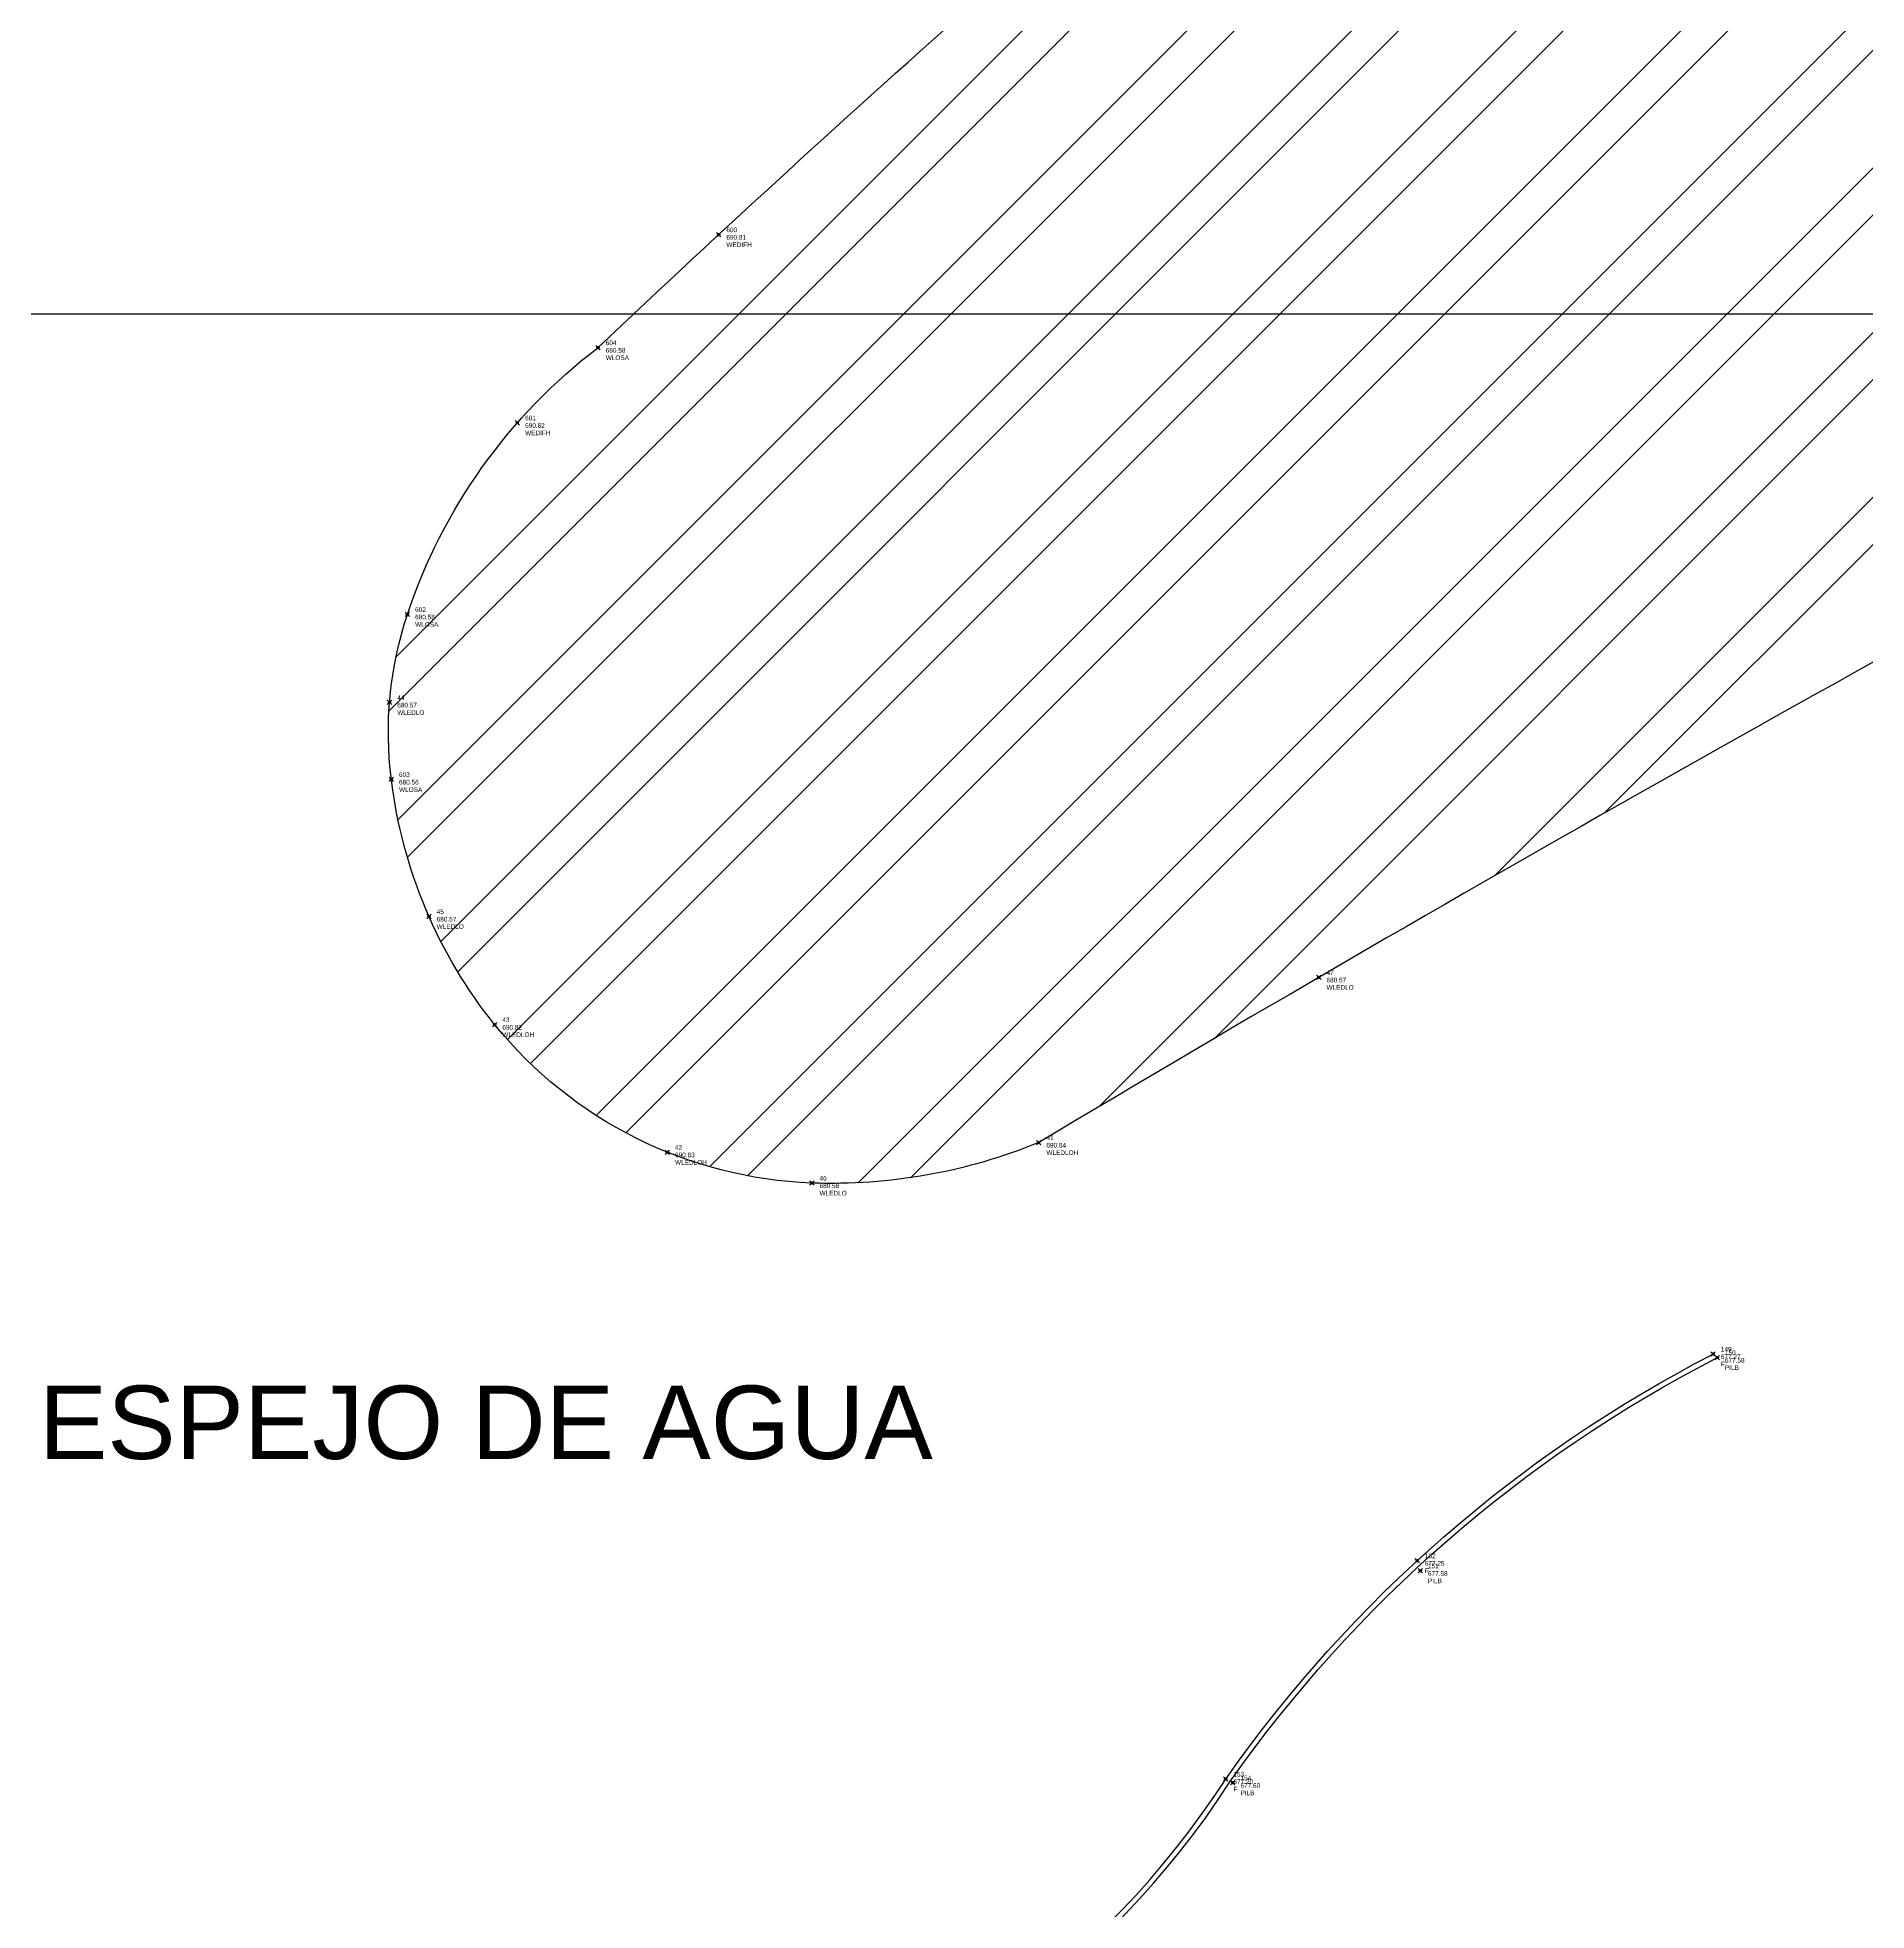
# Model space of a CAD drawing. Extents: x 350769 to 354978, y 6304672 to 6307963.
# Drawn here: x 352615.6 to 352640.53, y 6305478.23 to 6305503.77 of the extents above; entities that cross this region are included whole.
import ezdxf

# ---------------------------------------------------------------- set-up
doc = ezdxf.new("R2010")
doc.units = 0
doc.header["$PDMODE"] = 35
doc.header["$PDSIZE"] = 0.03
for name, pattern in [('4.0 - LO RECABARREN - DESNIVEL NUEVO$0$HIDDEN', [0.375, 0.25, -0.125]), ('CONTINUOS', [0]), ('DASHED', [19.05, 12.7, -6.35])]:
    doc.linetypes.add(name, pattern=pattern)
doc.layers.get('0').update_dxf_attribs({"linetype": 'CONTINUOUS'})
doc.layers.add('0_ASD_TOPOGRAFIA_ELEMENTOS', color=9, linetype='CONTINUOS', lineweight=5, true_color=0xbdbdbd)
for name, color, linetype in [('1-coordenadas', 8, 'CONTINUOUS'), ('1-LINEA DE EDIFICACION', 2, 'CONTINUOUS'), ('1-PILETA', 131, 'CONTINUOUS'), ('1-TEXTOS', 7, 'CONTINUOUS'), ('2-ACHURADO JARDINERA', 252, 'CONTINUOUS'), ('2-ACHURADO VEREDA', 252, 'CONTINUOUS'), ('V-NODE - 2013', 4, 'CONTINUOUS'), ('V-NODE-TEXT 2013', 2, 'CONTINUOUS')]:
    doc.layers.add(name, color=color, linetype=linetype)
doc.styles.add('A', font='arial.ttf', dxfattribs={"height": 2})

# ---------------------------------------------------------------- blocks, each defined once
blk = doc.blocks.new('COORDENADAS')
at = {"layer": '1-coordenadas'}
blk.add_line((20, -700.625), (1420, -700.625), dxfattribs=at)
blk = doc.blocks.new('*U116', base_point=(352620.641, 6305495.901))
at = {"layer": 'V-NODE - 2013', "lineweight": -2}
blk.add_point((352620.641, 6305495.901), dxfattribs=at)
at = {"layer": 'V-NODE-TEXT 2013', "linetype": 'ByBlock', "char_height": 0.0635}
for s, insert, attachment_point in [('WLOSA', (352620.746, 6305495.795), 1), ('602', (352620.746, 6305495.934), 7), ('680.58', (352620.746, 6305495.896), 1)]:
    blk.add_mtext(s, dxfattribs=dict(at, insert=insert, attachment_point=attachment_point))
blk = doc.blocks.new('*U117', base_point=(352620.422, 6305493.65))
at = {"layer": 'V-NODE - 2013', "lineweight": -2}
blk.add_point((352620.422, 6305493.65), dxfattribs=at)
at = {"layer": 'V-NODE-TEXT 2013', "linetype": 'ByBlock', "char_height": 0.0635}
for s, insert, attachment_point in [('603', (352620.527, 6305493.683), 7), ('WLOSA', (352620.527, 6305493.544), 1), ('680.56', (352620.527, 6305493.645), 1)]:
    blk.add_mtext(s, dxfattribs=dict(at, insert=insert, attachment_point=attachment_point))
blk = doc.blocks.new('*U118', base_point=(352623.24, 6305499.537))
at = {"layer": 'V-NODE - 2013', "lineweight": -2}
blk.add_point((352623.24, 6305499.537), dxfattribs=at)
at = {"layer": 'V-NODE-TEXT 2013', "linetype": 'ByBlock', "char_height": 0.0635}
for s, insert, attachment_point in [('604', (352623.345, 6305499.57), 7), ('WLOSA', (352623.345, 6305499.431), 1), ('680.58', (352623.345, 6305499.532), 1)]:
    blk.add_mtext(s, dxfattribs=dict(at, insert=insert, attachment_point=attachment_point))
blk = doc.blocks.new('*U131', base_point=(352629.248, 6305488.7))
at = {"layer": 'V-NODE - 2013', "lineweight": -2}
blk.add_point((352629.248, 6305488.7), dxfattribs=at)
at = {"layer": 'V-NODE-TEXT 2013', "linetype": 'ByBlock', "char_height": 0.0635}
for s, insert, attachment_point in [('41', (352629.353, 6305488.733), 7), ('690.84', (352629.353, 6305488.695), 1), ('WLEDLOH', (352629.353, 6305488.594), 1)]:
    blk.add_mtext(s, dxfattribs=dict(at, insert=insert, attachment_point=attachment_point))
blk = doc.blocks.new('*U132', base_point=(352624.185, 6305488.568))
at = {"layer": 'V-NODE - 2013', "lineweight": -2}
blk.add_point((352624.185, 6305488.568), dxfattribs=at)
at = {"layer": 'V-NODE-TEXT 2013', "linetype": 'ByBlock', "char_height": 0.0635}
for s, insert, attachment_point in [('42', (352624.29, 6305488.601), 7), ('WLEDLOH', (352624.29, 6305488.462), 1), ('690.83', (352624.29, 6305488.563), 1)]:
    blk.add_mtext(s, dxfattribs=dict(at, insert=insert, attachment_point=attachment_point))
blk = doc.blocks.new('*U133', base_point=(352621.83, 6305490.308))
at = {"layer": 'V-NODE - 2013', "lineweight": -2}
blk.add_point((352621.83, 6305490.308), dxfattribs=at)
at = {"layer": 'V-NODE-TEXT 2013', "linetype": 'ByBlock', "char_height": 0.0635}
for s, insert, attachment_point in [('43', (352621.935, 6305490.341), 7), ('WLEDLOH', (352621.935, 6305490.202), 1), ('690.82', (352621.935, 6305490.303), 1)]:
    blk.add_mtext(s, dxfattribs=dict(at, insert=insert, attachment_point=attachment_point))
blk = doc.blocks.new('*U150', base_point=(352620.397, 6305494.7))
at = {"layer": 'V-NODE - 2013', "lineweight": -2}
blk.add_point((352620.397, 6305494.7), dxfattribs=at)
at = {"layer": 'V-NODE-TEXT 2013', "linetype": 'ByBlock', "char_height": 0.0635}
for s, insert, attachment_point in [('44', (352620.502, 6305494.733), 7), ('WLEDLO', (352620.502, 6305494.594), 1), ('680.57', (352620.502, 6305494.695), 1)]:
    blk.add_mtext(s, dxfattribs=dict(at, insert=insert, attachment_point=attachment_point))
blk = doc.blocks.new('*U151', base_point=(352620.935, 6305491.782))
at = {"layer": 'V-NODE - 2013', "lineweight": -2}
blk.add_point((352620.935, 6305491.782), dxfattribs=at)
at = {"layer": 'V-NODE-TEXT 2013', "linetype": 'ByBlock', "char_height": 0.0635}
for s, insert, attachment_point in [('WLEDLO', (352621.04, 6305491.676), 1), ('45', (352621.04, 6305491.815), 7), ('680.57', (352621.04, 6305491.777), 1)]:
    blk.add_mtext(s, dxfattribs=dict(at, insert=insert, attachment_point=attachment_point))
blk = doc.blocks.new('*U152', base_point=(352626.155, 6305488.148))
at = {"layer": 'V-NODE - 2013', "lineweight": -2}
blk.add_point((352626.155, 6305488.148), dxfattribs=at)
at = {"layer": 'V-NODE-TEXT 2013', "linetype": 'ByBlock', "char_height": 0.0635}
for s, insert, attachment_point in [('46', (352626.26, 6305488.181), 7), ('680.58', (352626.26, 6305488.143), 1), ('WLEDLO', (352626.26, 6305488.042), 1)]:
    blk.add_mtext(s, dxfattribs=dict(at, insert=insert, attachment_point=attachment_point))
blk = doc.blocks.new('*U153', base_point=(352633.067, 6305490.952))
at = {"layer": 'V-NODE - 2013', "lineweight": -2}
blk.add_point((352633.067, 6305490.952), dxfattribs=at)
at = {"layer": 'V-NODE-TEXT 2013', "linetype": 'ByBlock', "char_height": 0.0635}
for s, insert, attachment_point in [('47', (352633.172, 6305490.985), 7), ('680.57', (352633.172, 6305490.947), 1), ('WLEDLO', (352633.172, 6305490.846), 1)]:
    blk.add_mtext(s, dxfattribs=dict(at, insert=insert, attachment_point=attachment_point))
blk = doc.blocks.new('*U157', base_point=(352624.885, 6305501.077))
at = {"layer": 'V-NODE - 2013', "lineweight": -2}
blk.add_point((352624.885, 6305501.077), dxfattribs=at)
at = {"layer": 'V-NODE-TEXT 2013', "linetype": 'ByBlock', "char_height": 0.0635}
for s, insert, attachment_point in [('600', (352624.99, 6305501.11), 7), ('WEDIFH', (352624.99, 6305500.971), 1), ('690.81', (352624.99, 6305501.072), 1)]:
    blk.add_mtext(s, dxfattribs=dict(at, insert=insert, attachment_point=attachment_point))
blk = doc.blocks.new('*U158', base_point=(352622.141, 6305498.512))
at = {"layer": 'V-NODE - 2013', "lineweight": -2}
blk.add_point((352622.141, 6305498.512), dxfattribs=at)
at = {"layer": 'V-NODE-TEXT 2013', "linetype": 'ByBlock', "char_height": 0.0635}
for s, insert, attachment_point in [('601', (352622.246, 6305498.545), 7), ('WEDIFH', (352622.246, 6305498.406), 1), ('690.82', (352622.246, 6305498.507), 1)]:
    blk.add_mtext(s, dxfattribs=dict(at, insert=insert, attachment_point=attachment_point))
blk = doc.blocks.new('*U306', base_point=(352638.499, 6305485.769))
at = {"layer": 'V-NODE - 2013', "lineweight": -2}
blk.add_point((352638.499, 6305485.769), dxfattribs=at)
at = {"layer": 'V-NODE-TEXT 2013', "linetype": 'ByBlock', "char_height": 0.0635}
for s, insert, attachment_point in [('150', (352638.604, 6305485.802), 7), ('677.58', (352638.604, 6305485.764), 1), ('PILB', (352638.604, 6305485.663), 1)]:
    blk.add_mtext(s, dxfattribs=dict(at, insert=insert, attachment_point=attachment_point))
blk = doc.blocks.new('*U307', base_point=(352634.45, 6305482.862))
at = {"layer": 'V-NODE - 2013', "lineweight": -2}
blk.add_point((352634.45, 6305482.862), dxfattribs=at)
at = {"layer": 'V-NODE-TEXT 2013', "linetype": 'ByBlock', "char_height": 0.0635}
for s, insert, attachment_point in [('677.58', (352634.555, 6305482.857), 1), ('151', (352634.555, 6305482.895), 7), ('PILB', (352634.555, 6305482.756), 1)]:
    blk.add_mtext(s, dxfattribs=dict(at, insert=insert, attachment_point=attachment_point))
blk = doc.blocks.new('*U308', base_point=(352631.894, 6305479.972))
at = {"layer": 'V-NODE - 2013', "lineweight": -2}
blk.add_point((352631.894, 6305479.972), dxfattribs=at)
at = {"layer": 'V-NODE-TEXT 2013', "linetype": 'ByBlock', "char_height": 0.0635}
for s, insert, attachment_point in [('677.60', (352631.999, 6305479.967), 1), ('154', (352631.999, 6305480.005), 7), ('PILB', (352631.999, 6305479.866), 1)]:
    blk.add_mtext(s, dxfattribs=dict(at, insert=insert, attachment_point=attachment_point))
blk = doc.blocks.new('*U398', base_point=(352638.443, 6305485.817))
at = {"layer": 'V-NODE - 2013', "lineweight": -2}
blk.add_point((352638.443, 6305485.817), dxfattribs=at)
at = {"layer": 'V-NODE-TEXT 2013', "linetype": 'ByBlock', "char_height": 0.0635}
for s, insert, attachment_point in [('677.27', (352638.548, 6305485.812), 1), ('149', (352638.548, 6305485.85), 7), ('F', (352638.548, 6305485.711), 1)]:
    blk.add_mtext(s, dxfattribs=dict(at, insert=insert, attachment_point=attachment_point))
blk = doc.blocks.new('*U399', base_point=(352634.408, 6305482.999))
at = {"layer": 'V-NODE - 2013', "lineweight": -2}
blk.add_point((352634.408, 6305482.999), dxfattribs=at)
at = {"layer": 'V-NODE-TEXT 2013', "linetype": 'ByBlock', "char_height": 0.0635}
for s, insert, attachment_point in [('677.25', (352634.513, 6305482.994), 1), ('152', (352634.513, 6305483.032), 7), ('F', (352634.513, 6305482.893), 1)]:
    blk.add_mtext(s, dxfattribs=dict(at, insert=insert, attachment_point=attachment_point))
blk = doc.blocks.new('*U400', base_point=(352631.798, 6305480.023))
at = {"layer": 'V-NODE - 2013', "lineweight": -2}
blk.add_point((352631.798, 6305480.023), dxfattribs=at)
at = {"layer": 'V-NODE-TEXT 2013', "linetype": 'ByBlock', "char_height": 0.0635}
for s, insert, attachment_point in [('677.20', (352631.903, 6305480.018), 1), ('153', (352631.903, 6305480.056), 7), ('F', (352631.903, 6305479.917), 1)]:
    blk.add_mtext(s, dxfattribs=dict(at, insert=insert, attachment_point=attachment_point))
blk = doc.blocks.new('*U4354', base_point=(352620.641, 6305495.901))
at = {"layer": 'V-NODE - 2013', "lineweight": -2}
blk.add_point((352620.641, 6305495.901), dxfattribs=at)
at = {"layer": 'V-NODE-TEXT 2013', "linetype": 'ByBlock', "char_height": 0.0635}
for s, insert, attachment_point in [('WLOSA', (352620.746, 6305495.795), 1), ('602', (352620.746, 6305495.934), 7), ('680.58', (352620.746, 6305495.896), 1)]:
    blk.add_mtext(s, dxfattribs=dict(at, insert=insert, attachment_point=attachment_point))
blk = doc.blocks.new('*U4355', base_point=(352620.422, 6305493.65))
at = {"layer": 'V-NODE - 2013', "lineweight": -2}
blk.add_point((352620.422, 6305493.65), dxfattribs=at)
at = {"layer": 'V-NODE-TEXT 2013', "linetype": 'ByBlock', "char_height": 0.0635}
for s, insert, attachment_point in [('603', (352620.527, 6305493.683), 7), ('WLOSA', (352620.527, 6305493.544), 1), ('680.56', (352620.527, 6305493.645), 1)]:
    blk.add_mtext(s, dxfattribs=dict(at, insert=insert, attachment_point=attachment_point))
blk = doc.blocks.new('*U4356', base_point=(352623.24, 6305499.537))
at = {"layer": 'V-NODE - 2013', "lineweight": -2}
blk.add_point((352623.24, 6305499.537), dxfattribs=at)
at = {"layer": 'V-NODE-TEXT 2013', "linetype": 'ByBlock', "char_height": 0.0635}
for s, insert, attachment_point in [('604', (352623.345, 6305499.57), 7), ('WLOSA', (352623.345, 6305499.431), 1), ('680.58', (352623.345, 6305499.532), 1)]:
    blk.add_mtext(s, dxfattribs=dict(at, insert=insert, attachment_point=attachment_point))
blk = doc.blocks.new('*U4369', base_point=(352629.248, 6305488.7))
at = {"layer": 'V-NODE - 2013', "lineweight": -2}
blk.add_point((352629.248, 6305488.7), dxfattribs=at)
at = {"layer": 'V-NODE-TEXT 2013', "linetype": 'ByBlock', "char_height": 0.0635}
for s, insert, attachment_point in [('41', (352629.353, 6305488.733), 7), ('690.84', (352629.353, 6305488.695), 1), ('WLEDLOH', (352629.353, 6305488.594), 1)]:
    blk.add_mtext(s, dxfattribs=dict(at, insert=insert, attachment_point=attachment_point))
blk = doc.blocks.new('*U4370', base_point=(352624.185, 6305488.568))
at = {"layer": 'V-NODE - 2013', "lineweight": -2}
blk.add_point((352624.185, 6305488.568), dxfattribs=at)
at = {"layer": 'V-NODE-TEXT 2013', "linetype": 'ByBlock', "char_height": 0.0635}
for s, insert, attachment_point in [('42', (352624.29, 6305488.601), 7), ('WLEDLOH', (352624.29, 6305488.462), 1), ('690.83', (352624.29, 6305488.563), 1)]:
    blk.add_mtext(s, dxfattribs=dict(at, insert=insert, attachment_point=attachment_point))
blk = doc.blocks.new('*U4371', base_point=(352621.83, 6305490.308))
at = {"layer": 'V-NODE - 2013', "lineweight": -2}
blk.add_point((352621.83, 6305490.308), dxfattribs=at)
at = {"layer": 'V-NODE-TEXT 2013', "linetype": 'ByBlock', "char_height": 0.0635}
for s, insert, attachment_point in [('43', (352621.935, 6305490.341), 7), ('WLEDLOH', (352621.935, 6305490.202), 1), ('690.82', (352621.935, 6305490.303), 1)]:
    blk.add_mtext(s, dxfattribs=dict(at, insert=insert, attachment_point=attachment_point))
blk = doc.blocks.new('*U4388', base_point=(352620.397, 6305494.7))
at = {"layer": 'V-NODE - 2013', "lineweight": -2}
blk.add_point((352620.397, 6305494.7), dxfattribs=at)
at = {"layer": 'V-NODE-TEXT 2013', "linetype": 'ByBlock', "char_height": 0.0635}
for s, insert, attachment_point in [('44', (352620.502, 6305494.733), 7), ('WLEDLO', (352620.502, 6305494.594), 1), ('680.57', (352620.502, 6305494.695), 1)]:
    blk.add_mtext(s, dxfattribs=dict(at, insert=insert, attachment_point=attachment_point))
blk = doc.blocks.new('*U4389', base_point=(352620.935, 6305491.782))
at = {"layer": 'V-NODE - 2013', "lineweight": -2}
blk.add_point((352620.935, 6305491.782), dxfattribs=at)
at = {"layer": 'V-NODE-TEXT 2013', "linetype": 'ByBlock', "char_height": 0.0635}
for s, insert, attachment_point in [('WLEDLO', (352621.04, 6305491.676), 1), ('45', (352621.04, 6305491.815), 7), ('680.57', (352621.04, 6305491.777), 1)]:
    blk.add_mtext(s, dxfattribs=dict(at, insert=insert, attachment_point=attachment_point))
blk = doc.blocks.new('*U4390', base_point=(352626.155, 6305488.148))
at = {"layer": 'V-NODE - 2013', "lineweight": -2}
blk.add_point((352626.155, 6305488.148), dxfattribs=at)
at = {"layer": 'V-NODE-TEXT 2013', "linetype": 'ByBlock', "char_height": 0.0635}
for s, insert, attachment_point in [('46', (352626.26, 6305488.181), 7), ('680.58', (352626.26, 6305488.143), 1), ('WLEDLO', (352626.26, 6305488.042), 1)]:
    blk.add_mtext(s, dxfattribs=dict(at, insert=insert, attachment_point=attachment_point))
blk = doc.blocks.new('*U4391', base_point=(352633.067, 6305490.952))
at = {"layer": 'V-NODE - 2013', "lineweight": -2}
blk.add_point((352633.067, 6305490.952), dxfattribs=at)
at = {"layer": 'V-NODE-TEXT 2013', "linetype": 'ByBlock', "char_height": 0.0635}
for s, insert, attachment_point in [('47', (352633.172, 6305490.985), 7), ('680.57', (352633.172, 6305490.947), 1), ('WLEDLO', (352633.172, 6305490.846), 1)]:
    blk.add_mtext(s, dxfattribs=dict(at, insert=insert, attachment_point=attachment_point))
blk = doc.blocks.new('*U4395', base_point=(352624.885, 6305501.077))
at = {"layer": 'V-NODE - 2013', "lineweight": -2}
blk.add_point((352624.885, 6305501.077), dxfattribs=at)
at = {"layer": 'V-NODE-TEXT 2013', "linetype": 'ByBlock', "char_height": 0.0635}
for s, insert, attachment_point in [('600', (352624.99, 6305501.11), 7), ('WEDIFH', (352624.99, 6305500.971), 1), ('690.81', (352624.99, 6305501.072), 1)]:
    blk.add_mtext(s, dxfattribs=dict(at, insert=insert, attachment_point=attachment_point))
blk = doc.blocks.new('*U4396', base_point=(352622.141, 6305498.512))
at = {"layer": 'V-NODE - 2013', "lineweight": -2}
blk.add_point((352622.141, 6305498.512), dxfattribs=at)
at = {"layer": 'V-NODE-TEXT 2013', "linetype": 'ByBlock', "char_height": 0.0635}
for s, insert, attachment_point in [('601', (352622.246, 6305498.545), 7), ('WEDIFH', (352622.246, 6305498.406), 1), ('690.82', (352622.246, 6305498.507), 1)]:
    blk.add_mtext(s, dxfattribs=dict(at, insert=insert, attachment_point=attachment_point))
blk = doc.blocks.new('*U4552', base_point=(352638.499, 6305485.769))
at = {"layer": 'V-NODE - 2013', "lineweight": -2}
blk.add_point((352638.499, 6305485.769), dxfattribs=at)
at = {"layer": 'V-NODE-TEXT 2013', "linetype": 'ByBlock', "char_height": 0.0635}
for s, insert, attachment_point in [('150', (352638.604, 6305485.802), 7), ('677.58', (352638.604, 6305485.764), 1), ('PILB', (352638.604, 6305485.663), 1)]:
    blk.add_mtext(s, dxfattribs=dict(at, insert=insert, attachment_point=attachment_point))
blk = doc.blocks.new('*U4553', base_point=(352634.45, 6305482.862))
at = {"layer": 'V-NODE - 2013', "lineweight": -2}
blk.add_point((352634.45, 6305482.862), dxfattribs=at)
at = {"layer": 'V-NODE-TEXT 2013', "linetype": 'ByBlock', "char_height": 0.0635}
for s, insert, attachment_point in [('677.58', (352634.555, 6305482.857), 1), ('151', (352634.555, 6305482.895), 7), ('PILB', (352634.555, 6305482.756), 1)]:
    blk.add_mtext(s, dxfattribs=dict(at, insert=insert, attachment_point=attachment_point))
blk = doc.blocks.new('*U4554', base_point=(352631.894, 6305479.972))
at = {"layer": 'V-NODE - 2013', "lineweight": -2}
blk.add_point((352631.894, 6305479.972), dxfattribs=at)
at = {"layer": 'V-NODE-TEXT 2013', "linetype": 'ByBlock', "char_height": 0.0635}
for s, insert, attachment_point in [('677.60', (352631.999, 6305479.967), 1), ('154', (352631.999, 6305480.005), 7), ('PILB', (352631.999, 6305479.866), 1)]:
    blk.add_mtext(s, dxfattribs=dict(at, insert=insert, attachment_point=attachment_point))
blk = doc.blocks.new('*U4647', base_point=(352638.443, 6305485.817))
at = {"layer": 'V-NODE - 2013', "lineweight": -2}
blk.add_point((352638.443, 6305485.817), dxfattribs=at)
at = {"layer": 'V-NODE-TEXT 2013', "linetype": 'ByBlock', "char_height": 0.0635}
for s, insert, attachment_point in [('677.27', (352638.548, 6305485.812), 1), ('149', (352638.548, 6305485.85), 7), ('F', (352638.548, 6305485.711), 1)]:
    blk.add_mtext(s, dxfattribs=dict(at, insert=insert, attachment_point=attachment_point))
blk = doc.blocks.new('*U4648', base_point=(352634.408, 6305482.999))
at = {"layer": 'V-NODE - 2013', "lineweight": -2}
blk.add_point((352634.408, 6305482.999), dxfattribs=at)
at = {"layer": 'V-NODE-TEXT 2013', "linetype": 'ByBlock', "char_height": 0.0635}
for s, insert, attachment_point in [('677.25', (352634.513, 6305482.994), 1), ('152', (352634.513, 6305483.032), 7), ('F', (352634.513, 6305482.893), 1)]:
    blk.add_mtext(s, dxfattribs=dict(at, insert=insert, attachment_point=attachment_point))
blk = doc.blocks.new('*U4649', base_point=(352631.798, 6305480.023))
at = {"layer": 'V-NODE - 2013', "lineweight": -2}
blk.add_point((352631.798, 6305480.023), dxfattribs=at)
at = {"layer": 'V-NODE-TEXT 2013', "linetype": 'ByBlock', "char_height": 0.0635}
for s, insert, attachment_point in [('677.20', (352631.903, 6305480.018), 1), ('153', (352631.903, 6305480.056), 7), ('F', (352631.903, 6305479.917), 1)]:
    blk.add_mtext(s, dxfattribs=dict(at, insert=insert, attachment_point=attachment_point))
blk = doc.blocks.new('TOPOGRAFIA')
at = {"layer": '1-LINEA DE EDIFICACION', "true_color": 0xbdbdbd}
h = blk.add_hatch(dxfattribs=at)
h.set_pattern_fill('ANSI31', color=9, scale=0.5)
h.set_pattern_definition([(45, (38000, -3000), (-1.12253201513, 1.12253201513), [])])
h.paths.add_polyline_path([(390729.928, 6302527.466), (390731.18, 6302530.418), (390732.103, 6302532.8), (390733.481, 6302536.843), (390734.336, 6302539.708), (390721.512, 6302547.801), (390706.978, 6302544.048), (390698.223, 6302541.424), (390695.338, 6302540.499), (390687.797, 6302537.93), (390665.304, 6302528.744), (390637.663, 6302511.802, 0.006267), (390633.66, 6302508.665, 0.018639), (390628.451, 6302504.306, 0.0083), (390623.24, 6302499.537, 0.150201), (390620.644, 6302495.91, 0.113046), (390620.422, 6302493.65, 0.139735), (390621.83, 6302490.308, 0.216425), (390626.155, 6302488.148, 0.107166), (390629.248, 6302488.7, -0.011808), (390646.277, 6302498.327, -0.029047), (390684.739, 6302516.164, -0.00829), (390694.531, 6302519.845, -0.093857), (390702.995, 6302520.829), (390714.362, 6302517.291), (390715.631, 6302516.997, 0.217916), (390724.509, 6302519.241, 0.095657), (390727.936, 6302523.282), (390728.932, 6302525.356)])
at = {"layer": '1-coordenadas', "color": 9, "linetype": '4.0 - LO RECABARREN - DESNIVEL NUEVO$0$HIDDEN', "lineweight": 0, "ltscale": 50, "true_color": 0xbdbdbd}
blk.add_line((390200, 6302500), (390900, 6302500), dxfattribs=at)
at = {"layer": '1-LINEA DE EDIFICACION', "color": 9, "true_color": 0xbdbdbd, "flags": 128}
blk.add_lwpolyline([(390684.739, 6302516.164, 0.029047), (390646.277, 6302498.327, 0.011808), (390629.248, 6302488.7, -0.107166), (390626.155, 6302488.148, -0.216425), (390621.83, 6302490.308, -0.139735), (390620.422, 6302493.65, -0.112593), (390620.641, 6302495.901, -0.150507), (390623.24, 6302499.537, -0.0083), (390628.451, 6302504.306, -0.018639), (390633.66, 6302508.665, -0.006267), (390637.663, 6302511.802), (390665.304, 6302528.744), (390687.797, 6302537.93)], format="xyb", dxfattribs=at)
at = {"layer": '1-PILETA', "color": 9, "lineweight": 0, "true_color": 0xbdbdbd, "flags": 128}
for points in [[(390627.598, 6302516.285), (390622.34, 6302512.96, 0.07311), (390615.669, 6302505.887, 0.11119), (390611.055, 6302492.27, 0.164914), (390613.693, 6302478.822, 0.294846), (390624.525, 6302474.835, 0.194434), (390631.856, 6302479.984, -0.12116), (390638.475, 6302485.755, -0.12116)], [(390627.64, 6302516.232), (390622.381, 6302512.903, 0.073066), (390615.728, 6302505.849, 0.111181), (390611.125, 6302492.262, 0.164873), (390613.752, 6302478.861, 0.294728), (390624.509, 6302474.903, 0.194457), (390631.798, 6302480.023, -0.121179), (390638.443, 6302485.817, -0.144433)]]:
    blk.add_lwpolyline(points, format="xyb", dxfattribs=at)
at = {"color": 9, "lineweight": 0, "true_color": 0xbdbdbd}
for name, p in [('*U4395', (390624.885, 6302501.077)), ('*U4356', (390623.24, 6302499.537)), ('*U4396', (390622.141, 6302498.512)), ('*U4354', (390620.641, 6302495.901)), ('*U4388', (390620.397, 6302494.7)), ('*U4355', (390620.422, 6302493.65)), ('*U4389', (390620.935, 6302491.782)), ('*U4391', (390633.067, 6302490.952)), ('*U4371', (390621.83, 6302490.308)), ('*U4369', (390629.248, 6302488.7)), ('*U4370', (390624.185, 6302488.568)), ('*U4390', (390626.155, 6302488.148)), ('*U4647', (390638.443, 6302485.817)), ('*U4552', (390638.499, 6302485.769)), ('*U4648', (390634.408, 6302482.999)), ('*U4553', (390634.45, 6302482.862)), ('*U4649', (390631.798, 6302480.023)), ('*U4554', (390631.894, 6302479.972))]:
    blk.add_blockref(name, p, dxfattribs=at)
at = {"layer": '1-TEXTOS', "color": 9, "lineweight": 0, "true_color": 0xbdbdbd, "style": 'A'}
blk.add_text('ESPEJO DE AGUA', height=1, dxfattribs=at).set_placement((390615.617, 6302484.386))

msp = doc.modelspace()

# ---------------------------------------------------------------- hatches: boundary and pattern name
at = {"layer": '1-LINEA DE EDIFICACION'}
h = msp.add_hatch(dxfattribs=at)
h.set_pattern_fill('ANSI31', color=256, scale=0.5)
h.paths.add_polyline_path([(352729.928, 6305527.466), (352731.18, 6305530.418), (352732.103, 6305532.8), (352733.481, 6305536.843), (352734.336, 6305539.708), (352721.512, 6305547.801), (352706.978, 6305544.048), (352698.223, 6305541.424), (352695.338, 6305540.499), (352687.797, 6305537.93), (352665.304, 6305528.744), (352637.663, 6305511.802, 0.006267), (352633.66, 6305508.665, 0.018639), (352628.451, 6305504.306, 0.0083), (352623.24, 6305499.537, 0.150201), (352620.644, 6305495.91, 0.113046), (352620.422, 6305493.65, 0.139735), (352621.83, 6305490.308, 0.216425), (352626.155, 6305488.148, 0.107166), (352629.248, 6305488.7, -0.011808), (352646.277, 6305498.327, -0.029047), (352684.739, 6305516.164, -0.00829), (352694.531, 6305519.845, -0.093857), (352702.995, 6305520.829), (352714.362, 6305517.291), (352715.631, 6305516.997, 0.217916), (352724.509, 6305519.241, 0.095657), (352727.936, 6305523.282), (352728.932, 6305525.356)])
at = {"layer": '2-ACHURADO JARDINERA'}
h = msp.add_hatch(dxfattribs=at)
h.set_pattern_fill('CROSS', color=256, scale=0.25)
h.paths.add_polyline_path([(352807.58, 6305421.813), (352857.313, 6305432.478), (352902.068, 6305442.569), (352944.352, 6305451.754), (352994.7, 6305463.164), (353046.903, 6305475.514), (353092.39, 6305485.729), (353145.758, 6305497.876), (353144.258, 6305503.395), (353100.244, 6305493.41), (353059.279, 6305483.986), (353001.811, 6305470.928), (352950.675, 6305459.264), (352912.85, 6305450.546), (352850.724, 6305436.562), (352806.099, 6305426.903), (352769.806, 6305419.924), (352732.226, 6305412.88), (352692.279, 6305405.033), (352665.568, 6305399.969), (352618.739, 6305391.031, 0.354627), (352616.291, 6305386.209), (352665.262, 6305394.306), (352713.933, 6305403.621), (352757.54, 6305411.682)])
h = msp.add_hatch(dxfattribs=at)
h.set_pattern_fill('CROSS', color=256, scale=0.25)
edge = h.paths.add_edge_path()
edge.add_line((353143.074, 6305480.003), (353148.882, 6305481.723))
edge.add_line((353148.882, 6305481.723), (353146.47, 6305493.302))
edge.add_line((353146.47, 6305493.302), (353093.152, 6305481.277))
edge.add_line((353093.152, 6305481.277), (353048.229, 6305470.72))
edge.add_line((353048.229, 6305470.72), (352995.652, 6305458.757))
edge.add_line((352995.652, 6305458.757), (352945.972, 6305447.39))
edge.add_line((352945.972, 6305447.39), (352902.832, 6305437.649))
edge.add_line((352902.832, 6305437.649), (352858.107, 6305427.58))
edge.add_line((352858.107, 6305427.58), (352808.548, 6305416.922))
edge.add_line((352808.548, 6305416.922), (352758.228, 6305407.22))
edge.add_line((352758.228, 6305407.22), (352715.498, 6305399.08))
edge.add_line((352715.498, 6305399.08), (352666.18, 6305389.17))
edge.add_line((352666.18, 6305389.17), (352630.985, 6305382.073))
edge.add_arc((352633.263, 6305369.826), 12.457, 100.5388, 166.1407)
edge.add_arc((352624.225, 6305372.056), 3.148, 166.1407, 234.2062)
edge.add_arc((352627.06, 6305380.902), 12.321, 247.6974, 283.8785)
edge.add_line((352630.015, 6305368.941), (352668.694, 6305376.743))
edge.add_line((352668.694, 6305376.743), (352717.109, 6305386.55))
edge.add_line((352717.109, 6305386.55), (352759.295, 6305395.212))
edge.add_line((352759.295, 6305395.212), (352809.818, 6305405.374))
edge.add_line((352809.818, 6305405.374), (352905.734, 6305424.801))
edge.add_line((352905.734, 6305424.801), (352948.975, 6305433.696))
edge.add_line((352948.975, 6305433.696), (352998.108, 6305443.775))
edge.add_line((352998.108, 6305443.775), (353052.822, 6305454.779))
edge.add_line((353052.822, 6305454.779), (353064.913, 6305457.319))
edge.add_line((353064.913, 6305457.319), (353066.254, 6305457.586))
edge.add_line((353066.254, 6305457.586), (353114.574, 6305471.872))
edge.add_line((353114.574, 6305471.872), (353143.074, 6305480.003))
at = {"layer": '2-ACHURADO VEREDA'}
h = msp.add_hatch(dxfattribs=at)
h.set_pattern_fill('ANSI32', color=256, scale=0.09)
h.paths.add_polyline_path([(352778.513, 6305530.641), (352778.682, 6305530.165, 0.30076), (352781.877, 6305535.88), (352781.417, 6305539.545), (352780.967, 6305539.483), (352779.696, 6305548.344), (352778.207, 6305548.171), (352779.429, 6305539.404), (352778.4, 6305538.745), (352779.051, 6305534.166), (352777.12, 6305533.349), (352776.949, 6305533.635), (352767.175, 6305529.661), (352757.695, 6305525.376), (352748.002, 6305520.893), (352737.888, 6305516.144), (352730.032, 6305512.591), (352725.232, 6305511.131), (352711.741, 6305505.751), (352701.822, 6305501.812), (352688.808, 6305496.674), (352675.378, 6305491.326), (352662.77, 6305486.309), (352650.76, 6305481.531), (352641.08, 6305477.675), (352632.611, 6305474.335), (352623.668, 6305470.801), (352617.537, 6305468.424), (352605.764, 6305463.41), (352608.355, 6305461.211), (352618.346, 6305465.146), (352624.871, 6305467.668), (352633.825, 6305471.211), (352642.415, 6305474.593), (352652.307, 6305478.512), (352664.168, 6305483.169), (352676.565, 6305488.051), (352690.331, 6305493.466), (352703.095, 6305498.55), (352713.345, 6305502.582), (352726.41, 6305507.725), (352731.324, 6305509.731), (352740.236, 6305513.341), (352747.826, 6305516.788), (352758.93, 6305522.123), (352768.406, 6305526.356)])

# ---------------------------------------------------------------- linework, layer by layer
at = {"layer": '1-LINEA DE EDIFICACION', "flags": 128}
msp.add_lwpolyline([(352684.739, 6305516.164, 0.029047), (352646.277, 6305498.327, 0.011808), (352629.248, 6305488.7, -0.107166), (352626.155, 6305488.148, -0.216425), (352621.83, 6305490.308, -0.139735), (352620.422, 6305493.65, -0.112593), (352620.641, 6305495.901, -0.150507), (352623.24, 6305499.537, -0.0083), (352628.451, 6305504.306, -0.018639), (352633.66, 6305508.665, -0.006267), (352637.663, 6305511.802), (352665.304, 6305528.744), (352687.797, 6305537.93)], format="xyb", dxfattribs=at)
at = {"layer": '1-PILETA', "flags": 128}
for points in [[(352627.598, 6305516.285), (352622.34, 6305512.96, 0.07311), (352615.669, 6305505.887, 0.11119), (352611.055, 6305492.27, 0.164914), (352613.693, 6305478.822, 0.294846), (352624.525, 6305474.835, 0.194434), (352631.856, 6305479.984, -0.12116), (352638.475, 6305485.755, -0.12116)], [(352627.64, 6305516.232), (352622.381, 6305512.903, 0.073066), (352615.728, 6305505.849, 0.111181), (352611.125, 6305492.262, 0.164873), (352613.752, 6305478.861, 0.294728), (352624.509, 6305474.903, 0.194457), (352631.798, 6305480.023, -0.121179), (352638.443, 6305485.817, -0.144433)]]:
    msp.add_lwpolyline(points, format="xyb", dxfattribs=at)

# ---------------------------------------------------------------- block references
at = {"color": 252, "linetype": 'DASHED'}
msp.add_blockref('COORDENADAS', (352180, 6306200.625), dxfattribs=at)
for name, p in [('*U157', (352624.885, 6305501.077)), ('*U118', (352623.24, 6305499.537)), ('*U158', (352622.141, 6305498.512)), ('*U116', (352620.641, 6305495.901)), ('*U150', (352620.397, 6305494.7)), ('*U117', (352620.422, 6305493.65)), ('*U151', (352620.935, 6305491.782)), ('*U153', (352633.067, 6305490.952)), ('*U133', (352621.83, 6305490.308)), ('*U132', (352624.185, 6305488.568)), ('*U131', (352629.248, 6305488.7)), ('*U152', (352626.155, 6305488.148)), ('*U398', (352638.443, 6305485.817)), ('*U306', (352638.499, 6305485.769)), ('*U399', (352634.408, 6305482.999)), ('*U307', (352634.45, 6305482.862)), ('*U400', (352631.798, 6305480.023)), ('*U308', (352631.894, 6305479.972))]:
    msp.add_blockref(name, p)

# ---------------------------------------------------------------- texts
at = {"layer": '1-TEXTOS', "style": 'A'}
msp.add_text('ESPEJO DE AGUA', height=1, dxfattribs=at).set_placement((352615.617, 6305484.386))

# ---------------------------------------------------------------- next in the draw order: block references
at = {"layer": '0_ASD_TOPOGRAFIA_ELEMENTOS', "color": 30, "true_color": 0xf26507}
msp.add_blockref('TOPOGRAFIA', (-38000, 3000), dxfattribs=at)

doc.saveas('drawing.dxf')
